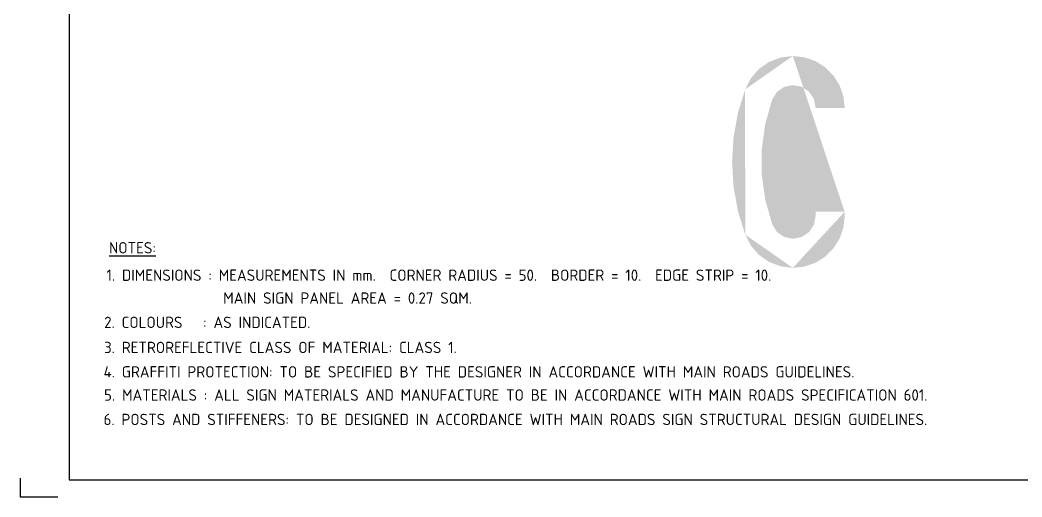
# Model space of a CAD drawing. Extents: x 0 to 1002, y -1330 to 297.
# Drawn here: x 0 to 265.5, y 0 to 126.3 of the extents above; entities that cross this region are included whole.
import ezdxf
from ezdxf.enums import TextEntityAlignment as Align

# ---------------------------------------------------------------- set-up
doc = ezdxf.new("R2010")
doc.units = 0
doc.header["$LTSCALE"] = 12
doc.header["$MEASUREMENT"] = 0
doc.layers.get('0').update_dxf_attribs({"linetype": 'CONTINUOUS'})
for name, color, linetype in [('RED', 10, 'CONTINUOUS'), ('T25', 1, 'CONTINUOUS'), ('TBLK18', 4, 'CONTINUOUS'), ('TBLK25', 1, 'CONTINUOUS'), ('TBLK35', 3, 'CONTINUOUS'), ('TBLK50', 7, 'CONTINUOUS')]:
    doc.layers.add(name, color=color, linetype=linetype)
doc.styles.add('ISO', font='iso3098b.shx')

# ---------------------------------------------------------------- blocks, each defined once
blk = doc.blocks.new('A3BBLK')
at = {"layer": 'TBLK25'}
for p, q in [((0, 5), (0, 0)), ((0, 0), (10, 0))]:
    blk.add_line(p, q, dxfattribs=at)
at = {"layer": 'TBLK50'}
for p, q in [((13, 292.5), (13, 4.5)), ((13, 4.5), (415.5, 4.5))]:
    blk.add_line(p, q, dxfattribs=at)
blk = doc.blocks.new('title block')
blk.add_blockref('A3BBLK', (0, 0))
at = {"layer": 'TBLK18', "style": 'ISO'}
blk.add_attdef('MR_DIRECTORATE', text='', height=1.5, dxfattribs=at).set_placement((381.5, 67.12), align=Align.CENTER)
for tag, p in [('STREET_NAME', (355.51, 61.1)), ('SUBURB_POSTCODE', (388.49, 61.1)), ('TELEPHONE_NO.', (368.31, 58.84)), ('FAX_NO.', (393.56, 58.84))]:
    blk.add_attdef(tag, p, '', height=1.5, dxfattribs=at)
at = {"layer": 'TBLK25', "style": 'ISO'}
for tag, height, p in [('MR_BRANCH', 2, (381.5, 64.2)), ('ROAD_SECTION', 1.75, (384.5, 29.16)), ('SLK', 1.75, (384.5, 26.11)), ('CHAINAGE', 1.75, (384.5, 19.21))]:
    blk.add_attdef(tag, text='', height=height, dxfattribs=at).set_placement(p, align=Align.CENTER)
for tag, p, height in [('FILE_NUMBER', (371.77, 53.24), 2.5), ('DESIGNED_/_DRAWN', (371.77, 48.49), 2), ('VERIFIED', (371.77, 43.49), 2), ('APPROVED', (371.77, 38.49), 2), ('LOCAL_AUTHORITY', (370.48, 16.73), 1.25)]:
    blk.add_attdef(tag, p, '', height=height, dxfattribs=at)
at = {"layer": 'TBLK35', "style": 'ISO', "width": 0.9}
for tag, p in [('ROAD_PROJECT&NUMBER', (384.5, 32.23)), ('DRAWING_DESCRIPTION', (384.5, 22.29))]:
    blk.add_attdef(tag, text='', height=2.5, dxfattribs=at).set_placement(p, align=Align.CENTER)
at = {"layer": 'TBLK50', "style": 'ISO'}
blk.add_attdef('DRG_NUMBER', (356.8, 6.02), '', height=5, dxfattribs=at)

msp = doc.modelspace()

# ---------------------------------------------------------------- hatches: boundary and pattern name
at = {"layer": 'RED'}
h = msp.add_hatch(color=256, dxfattribs=at)
h.paths.add_polyline_path([(218.542313, 74.431165), (218.516538, 74.431165)], flags=16)
edge = h.paths.add_edge_path()
edge.add_line((210.835377, 75.53952), (218.542313, 75.53952))
edge.add_line((218.542313, 75.53952), (218.542313, 74.431165))
edge.add_line((218.207229, 71.363856), (218.542313, 74.431165))
edge.add_line((218.207229, 71.363856), (217.201977, 68.451201))
edge.add_line((217.201977, 68.451201), (215.552331, 65.847854))
edge.add_line((215.552331, 65.847854), (213.387172, 63.656919))
edge.add_line((213.387172, 63.656919), (210.783825, 62.007274))
edge.add_line((210.783825, 62.007274), (207.87117, 61.002021))
edge.add_line((207.87117, 61.002021), (204.803861, 60.666937))
edge.add_line((204.803861, 60.666937), (201.556122, 61.079348))
edge.add_line((201.556122, 61.079348), (198.488813, 62.239255))
edge.add_line((198.488813, 62.239255), (195.808139, 64.095106))
edge.add_line((195.808139, 64.095106), (193.668756, 66.569574))
edge.add_line((193.668756, 66.569574), (192.173764, 69.482229))
edge.add_line((192.173764, 69.482229), (190.240586, 75.745726))
edge.add_line((190.240586, 75.745726), (189.08068, 82.189653))
edge.add_line((189.08068, 82.189653), (188.694044, 88.736683))
edge.add_line((188.694044, 88.736683), (189.08068, 95.257937))
edge.add_line((189.08068, 95.257937), (190.240586, 101.701864))
edge.add_line((190.240586, 101.701864), (192.173764, 107.965361))
edge.add_line((192.173764, 107.965361), (193.668756, 110.878016))
edge.add_line((193.668756, 110.878016), (195.808139, 113.352483))
edge.add_line((195.808139, 113.352483), (198.488813, 115.208334))
edge.add_line((198.488813, 115.208334), (201.556122, 116.394017))
edge.add_line((201.556122, 116.394017), (204.803861, 116.780653))
edge.add_line((204.803861, 116.780653), (207.87117, 116.445568))
edge.add_line((207.87117, 116.445568), (210.783825, 115.440316))
edge.add_line((210.783825, 115.440316), (213.387172, 113.79067))
edge.add_line((213.387172, 113.79067), (215.552331, 111.625511))
edge.add_line((215.552331, 111.625511), (217.201977, 108.996389))
edge.add_line((217.201977, 108.996389), (218.207229, 106.083734))
edge.add_line((218.207229, 106.083734), (218.542313, 103.016425))
edge.add_line((218.542313, 103.016425), (210.835377, 103.016425))
edge.add_line((210.835377, 103.016425), (210.39719, 105.336238))
edge.add_line((210.39719, 105.336238), (209.082629, 107.320968))
edge.add_line((209.082629, 107.320968), (207.123675, 108.635529))
edge.add_line((207.123675, 108.635529), (204.803861, 109.073716))
edge.add_line((204.803861, 109.073716), (202.484048, 108.609753))
edge.add_line((202.484048, 108.609753), (200.550869, 107.243641))
edge.add_line((200.550869, 107.243641), (199.313635, 105.233136))
edge.add_line((199.313635, 105.233136), (197.48356, 98.763433))
edge.add_line((197.48356, 98.763433), (196.555635, 92.087525))
edge.add_line((196.555635, 92.087525), (196.555635, 85.360065))
edge.add_line((196.555635, 85.360065), (197.48356, 78.709932))
edge.add_line((197.48356, 78.709932), (199.313635, 72.24023))
edge.add_line((199.313635, 72.24023), (200.550869, 70.203949))
edge.add_line((200.550869, 70.203949), (202.484048, 68.863612))
edge.add_line((202.484048, 68.863612), (204.803861, 68.373874))
edge.add_line((204.803861, 68.373874), (207.123675, 68.837836))
edge.add_line((207.123675, 68.837836), (209.082629, 70.152397))
edge.add_line((209.082629, 70.152397), (210.39719, 72.111351))
edge.add_line((210.39719, 72.111351), (210.835377, 74.431165))
edge.add_line((210.835377, 74.431165), (210.835377, 75.53952))
edge = h.paths.add_edge_path(flags=16)
edge.add_line((218.542313, 75.53952), (218.516538, 75.53952))
edge.add_line((204.803861, 116.780653), (204.778086, 116.780653))
edge.add_line((192.173764, 107.965361), (192.147989, 107.965361))
edge.add_line((192.173764, 69.482229), (192.147989, 69.482229))
edge.add_line((204.803861, 60.666937), (204.778086, 60.666937))

# ---------------------------------------------------------------- block references
at = {"color": 1}
msp.add_blockref('title block', (0, 0), dxfattribs=at)

# ---------------------------------------------------------------- texts
at = {"layer": 'T25', "color": 3, "style": 'ISO'}
for s, p in [('%%UNOTES:', (23.584646, 64.498123)), ('1. DIMENSIONS : MEASUREMENTS IN mm.  CORNER RADIUS = 50.  BORDER = 10.  EDGE STRIP = 10.', (22.911771, 57.231705)), ('MAIN SIGN PANEL AREA = 0.27 SQM.', (53.832851, 51.178793)), ('2. COLOURS   : AS INDICATED.', (22.297523, 44.738659)), ('3. RETROREFLECTIVE CLASS OF MATERIAL: CLASS 1.', (22.276447, 38.09871)), ('4. GRAFFITI PROTECTION: TO BE SPECIFIED BY THE DESIGNER IN ACCORDANCE WITH MAIN ROADS GUIDELINES.', (22.141872, 31.632011)), ('5. MATERIALS : ALL SIGN MATERIALS AND MANUFACTURE TO BE IN ACCORDANCE WITH MAIN ROADS SPECIFICATION 601. ', (22.276447, 25.497126)), ('6. POSTS AND STIFFENERS: TO BE DESIGNED IN ACCORDANCE WITH MAIN ROADS SIGN STRUCTURAL DESIGN GUIDELINES.', (22.141872, 19.030427))]:
    msp.add_text(s, height=3, dxfattribs=at).set_placement(p)

doc.saveas('drawing.dxf')
